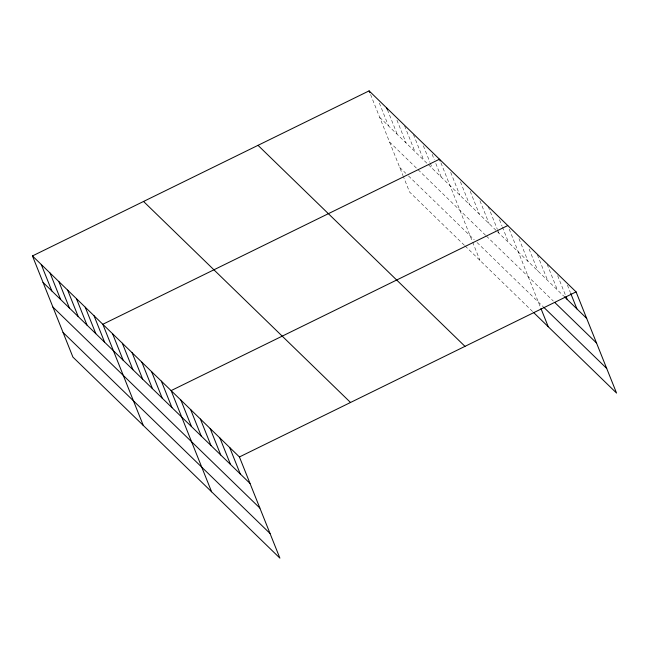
<?xml version="1.0" encoding="UTF-8"?>
<svg xmlns="http://www.w3.org/2000/svg" width="649" height="649" viewBox="0 0 649 649"><rect width="100%" height="100%" fill="white"/><g stroke="black" fill="none" stroke-linecap="round" stroke-linejoin="round"><path stroke-width="0.49" stroke-dasharray="3.25 2.43" d="M379.697 117.355L496.761 231.052M497.459 231.725L563.673 296.033M389.554 142.001L485.712 235.392M486.409 236.074L553.321 301.055M399.711 167.401L405.803 173.315M408.513 175.944L474.265 239.806M477.056 242.515L543.27 306.823M464.384 245.281L409.576 192.047L403.362 176.528M465.057 245.939L532.918 311.844M567.421 285.146L570.341 292.456M557.661 275.671L565.328 294.849M547.172 264.37L557.402 289.941M537.413 254.895L547.642 280.465M529.122 249.07L537.883 270.99M518.997 238.678L528.132 261.515M509.238 229.202L540.576 307.561M499.479 219.727L502.034 226.12M502.399 227.036L508.613 242.556M488.259 206.593L497.394 229.43M497.759 230.346L498.854 233.08M479.968 200.776L489.095 223.605M470.209 191.293L479.343 214.129M460.449 181.817L469.584 204.654M450.69 172.342L459.825 195.179M440.939 162.867L472.277 241.225M472.642 242.142L479.944 260.395M432.137 154.324L434.327 159.8M435.795 163.459L441.271 177.153M423.343 145.782L429.922 162.218M430.287 163.134L432.477 168.61M413.454 134.497L423.675 160.068M404.651 125.955L414.881 151.525M396.953 120.146L406.087 142.983M387.429 109.778L397.285 134.44M379.357 103.061L388.491 125.898M370.563 94.519L402.997 175.619"/><path stroke-width="0.97" d="M32.45 255.933L239.424 456.953L279.897 558.132L72.923 357.112L32.45 255.933L369.103 90.868L576.077 291.888L616.55 393.067L533.608 312.518M507.778 225.552L171.125 390.609L211.598 491.796M239.424 456.953L576.077 291.888M564.37 296.715L586.672 318.375M554.717 302.41L596.536 343.021M543.967 307.496L606.693 368.421M258.01 145.335L464.984 346.355M143.543 201.458L350.525 402.477M43.045 282.42L250.019 483.432M52.902 307.066L259.884 508.086M63.058 332.466L270.041 533.486M570.706 293.372L576.912 308.892M566.066 296.682L567.161 299.416M540.942 308.478L548.251 326.731M440.209 161.041L439.47 159.216L102.826 324.273L143.291 425.46M386.699 107.953L387.429 109.778M369.103 90.868L369.833 92.693M229.673 447.469L240.26 473.957M219.914 437.994L230.509 464.481M210.154 428.518L220.749 455.006M200.395 419.043L210.99 445.53M190.644 409.568L201.231 436.055M180.884 400.092L191.479 426.58M161.366 381.133L171.961 407.621M151.606 371.658L162.201 398.145M141.855 362.183L152.45 388.67M132.096 352.707L142.691 379.194M122.337 343.232L132.931 369.719M112.577 333.756L123.172 360.244M94.024 315.73L104.619 342.218M85.23 307.188L95.825 333.675M76.436 298.645L87.023 325.133M67.634 290.103L78.229 316.59M58.84 281.561L69.435 308.048M50.046 273.018L60.641 299.505M41.244 264.476L51.839 290.963"/></g></svg>
